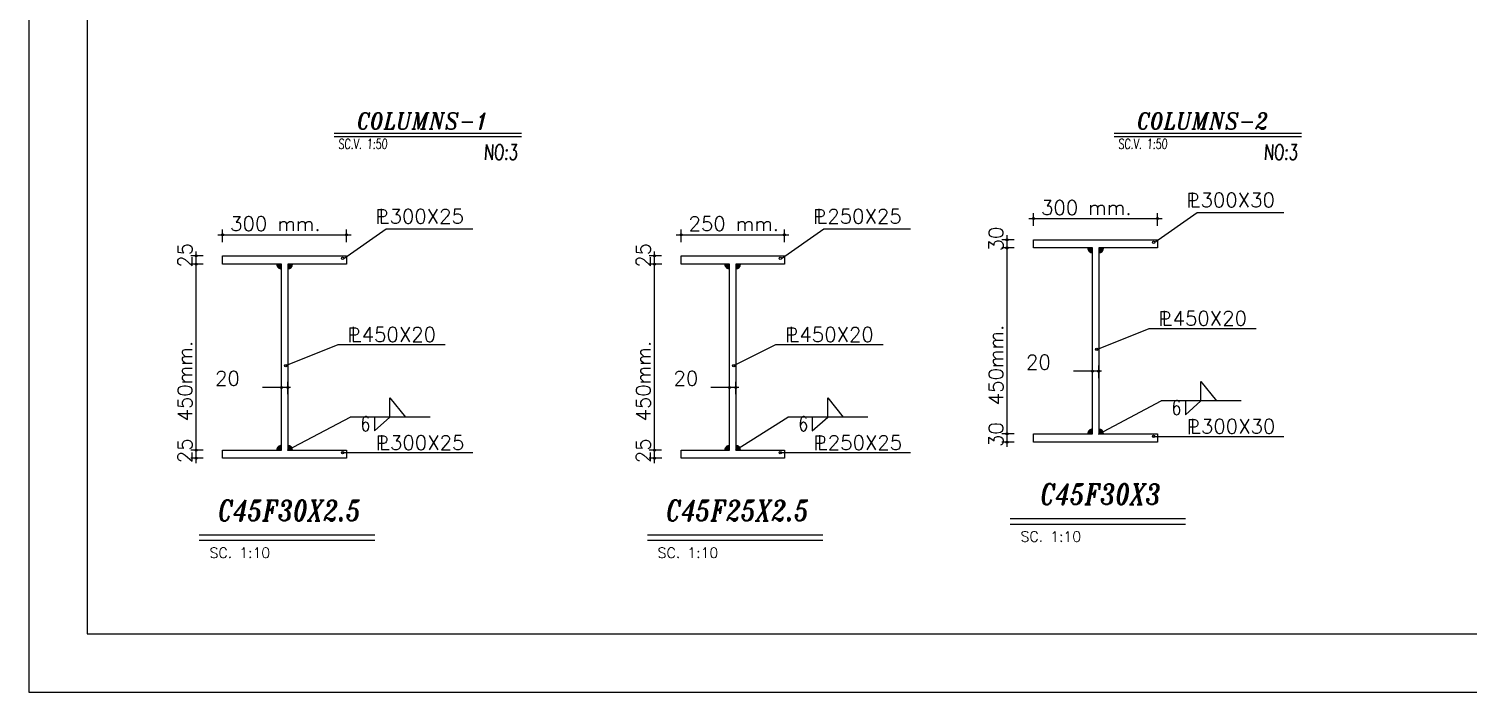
# Model space of a CAD drawing. Header units: inches. Extents: x 1387 to 2676, y -3554 to -2136.
# Drawn here: x 2520.25 to 2555.09, y -2360.71 to -2344.64 of the extents above; entities that cross this region are included whole.
import ezdxf
from ezdxf.enums import TextEntityAlignment as Align

# ---------------------------------------------------------------- set-up
doc = ezdxf.new("R2010")
doc.units = ezdxf.units.IN
doc.header["$MEASUREMENT"] = 0
doc.linetypes.add('HIDDEN', pattern=[0.375, 0.25, -0.125])
for name, color, linetype in [('1', 1, 'Continuous'), ('1R', 1, 'Continuous'), ('3', 3, 'HIDDEN'), ('3G', 3, 'Continuous'), ('4C', 4, 'Continuous'), ('6M', 6, 'Continuous'), ('7', 7, 'Continuous'), ('Layer4', 118, 'Continuous')]:
    doc.layers.add(name, color=color, linetype=linetype)
doc.styles.add('ITALICT', font='italict')
doc.styles.add('ROMANS', font='ROMANS')

msp = doc.modelspace()

# ---------------------------------------------------------------- hatches: boundary and pattern name
for points in [[(2545.9997194, -2349.94892889), (2545.8849571, -2349.94892889, 0.4144144444), (2545.9997194, -2350.06376991)], [(2546.1497194, -2349.94892889), (2546.26448169, -2349.94892889, -0.4144144444), (2546.1497194, -2350.06376991)], [(2526.36966491, -2350.34166325), (2526.25490262, -2350.34166325, 0.4144144444), (2526.36966491, -2350.45650427)], [(2526.51966491, -2350.34166325), (2526.63442721, -2350.34166325, -0.4144144444), (2526.51966491, -2350.45650427)], [(2537.21600277, -2350.34166325), (2537.10124047, -2350.34166325, 0.4144144444), (2537.21600277, -2350.45650427)], [(2537.36600277, -2350.34166325), (2537.48076506, -2350.34166325, -0.4144144444), (2537.36600277, -2350.45650427)], [(2545.9997194, -2354.44932392), (2545.8849571, -2354.44932392, -0.4144144444), (2545.9997194, -2354.33448289)], [(2546.1497194, -2354.44932392), (2546.26448169, -2354.44932392, 0.4144144444), (2546.1497194, -2354.33448289)], [(2526.36966491, -2354.84205827), (2526.25490262, -2354.84205827, -0.4144144444), (2526.36966491, -2354.72721725)], [(2526.51966491, -2354.84205827), (2526.63442721, -2354.84205827, 0.4144144444), (2526.51966491, -2354.72721725)], [(2537.21600277, -2354.84205827), (2537.10124047, -2354.84205827, -0.4144144444), (2537.21600277, -2354.72721725)], [(2537.36600277, -2354.84205827), (2537.48076506, -2354.84205827, 0.4144144444), (2537.36600277, -2354.72721725)]]:
    msp.add_hatch(color=1).paths.add_polyline_path(points)

# ---------------------------------------------------------------- linework, layer by layer
at = {"layer": '1'}
msp.add_lwpolyline([(2578.30094543, -2359.28969763), (2578.30094543, -2278.02134746), (2521.6679488, -2278.02134746), (2521.6679488, -2359.28969763)], close=True, dxfattribs=at)
at = {"layer": '1R'}
for p, q in [((2544.45932033, -2349.23794228), (2547.68604198, -2349.23794228)), ((2544.5747194, -2349.41318986), (2544.5747194, -2349.10951598)), ((2547.50654191, -2349.80952168), (2548.52977296, -2349.09313647)), ((2547.5747194, -2349.41190556), (2547.5747194, -2349.10823168)), ((2548.52977296, -2349.09313647), (2550.62952241, -2349.09313647)), ((2524.82926585, -2349.63067664), (2528.0559875, -2349.63067664)), ((2524.94466491, -2349.80592422), (2524.94466491, -2349.50225034)), ((2527.87648743, -2350.20225604), (2528.89971848, -2349.48587083)), ((2527.94466491, -2349.80463991), (2527.94466491, -2349.50096603)), ((2528.89971848, -2349.48587083), (2530.99946793, -2349.48587083)), ((2535.9256037, -2349.63067664), (2538.65232536, -2349.63067664)), ((2536.04100277, -2349.80592422), (2536.04100277, -2349.50225034)), ((2538.47282528, -2350.20225604), (2539.49605633, -2349.48587083)), ((2538.54100277, -2349.80463991), (2538.54100277, -2349.50096603)), ((2539.49605633, -2349.48587083), (2541.59580578, -2349.48587083)), ((2544.10499246, -2349.74892889), (2543.80131858, -2349.74892889)), ((2543.93102918, -2354.76457533), (2543.93102918, -2349.6376063)), ((2524.3009747, -2355.15730969), (2524.3009747, -2350.03034066)), ((2535.39731255, -2355.15730969), (2535.39731255, -2350.03034066)), ((2544.10627676, -2349.94892889), (2543.80260288, -2349.94892889)), ((2524.47493797, -2350.14166325), (2524.17126409, -2350.14166325)), ((2524.47622228, -2350.34166325), (2524.1725484, -2350.34166325)), ((2535.57127583, -2350.14166325), (2535.26760195, -2350.14166325)), ((2535.57256014, -2350.34166325), (2535.26888626, -2350.34166325)), ((2546.10197852, -2352.40538256), (2547.37205968, -2351.89505504)), ((2547.37205968, -2351.89505504), (2549.96264526, -2351.89505504)), ((2526.47192404, -2352.79811692), (2527.74200519, -2352.2877894)), ((2527.74200519, -2352.2877894), (2530.33259077, -2352.2877894)), ((2537.31826189, -2352.79811692), (2538.33834305, -2352.2877894)), ((2538.33834305, -2352.2877894), (2540.92892863, -2352.2877894)), ((2545.9997194, -2353.09844103), (2545.9997194, -2352.79476715)), ((2546.1497194, -2353.09715673), (2546.1497194, -2352.79348285)), ((2526.36966491, -2353.49117539), (2526.36966491, -2353.18750151)), ((2526.51966491, -2353.48989109), (2526.51966491, -2353.18621721)), ((2537.21600277, -2353.49117539), (2537.21600277, -2353.18750151)), ((2537.36600277, -2353.48989109), (2537.36600277, -2353.18621721)), ((2546.2208915, -2352.93436922), (2545.54283688, -2352.93436922)), ((2526.59083702, -2353.32710358), (2525.9127824, -2353.32710358)), ((2537.43717488, -2353.32710358), (2536.75912025, -2353.32710358)), ((2546.14520287, -2354.45383718), (2547.66171091, -2353.65290953)), ((2549.59899562, -2353.65290953), (2547.66171091, -2353.65290953)), ((2526.51514838, -2354.84657153), (2528.03165643, -2354.04564388)), ((2529.96894114, -2354.04564388), (2528.03165643, -2354.04564388)), ((2537.36148624, -2354.84657153), (2538.62799428, -2354.04564388)), ((2540.565279, -2354.04564388), (2538.62799428, -2354.04564388)), ((2544.10499246, -2354.44932392), (2543.80131858, -2354.44932392)), ((2547.47745049, -2354.51220596), (2550.62952241, -2354.51220596)), ((2524.47493797, -2354.84205827), (2524.17126409, -2354.84205827)), ((2527.84739601, -2354.90494032), (2530.99946793, -2354.90494032)), ((2535.57127583, -2354.84205827), (2535.26760195, -2354.84205827)), ((2538.44373387, -2354.90494032), (2541.59580578, -2354.90494032)), ((2544.10627676, -2354.64892889), (2543.80260288, -2354.64892889)), ((2524.47622228, -2355.04166325), (2524.1725484, -2355.04166325)), ((2535.57256014, -2355.04166325), (2535.26888626, -2355.04166325))]:
    msp.add_line(p, q, dxfattribs=at)
at = {"layer": '3G'}
for p, q in [((2527.64483467, -2347.24716056), (2532.18167994, -2347.24716056)), ((2546.52506447, -2347.24716056), (2551.06190973, -2347.24716056)), ((2548.62370795, -2353.18302258), (2548.99841047, -2353.65378185)), ((2548.62370795, -2353.65378185), (2548.62370795, -2353.18302258)), ((2528.99365346, -2353.57575694), (2529.36835598, -2354.04651621)), ((2528.99365346, -2354.04651621), (2528.99365346, -2353.57575694)), ((2539.58999132, -2353.57575694), (2539.96469384, -2354.04651621)), ((2539.58999132, -2354.04651621), (2539.58999132, -2353.57575694)), ((2548.24998112, -2353.6520372), (2548.24998112, -2353.98704239)), ((2548.24998112, -2353.98704239), (2548.62468364, -2353.6520372)), ((2528.61992664, -2354.04477155), (2528.61992664, -2354.37977675)), ((2528.61992664, -2354.37977675), (2528.99462916, -2354.04477155)), ((2539.21626449, -2354.04477155), (2539.21626449, -2354.37977675)), ((2539.21626449, -2354.37977675), (2539.59096702, -2354.04477155)), ((2544.01029339, -2356.49925771), (2548.25489469, -2356.49925771)), ((2544.01029339, -2356.6336711), (2548.25489469, -2356.6336711)), ((2524.38023891, -2356.89199207), (2528.6248402, -2356.89199207)), ((2524.38023891, -2357.02640546), (2528.6248402, -2357.02640546)), ((2535.22657677, -2356.89199207), (2539.47117806, -2356.89199207)), ((2535.22657677, -2357.02640546), (2539.47117806, -2357.02640546))]:
    msp.add_line(p, q, dxfattribs=at)
for points in [[(2544.5747194, -2354.64892889), (2544.5747194, -2354.44892889), (2545.9997194, -2354.44892889), (2545.9997194, -2349.94892889), (2544.5747194, -2349.94892889), (2544.5747194, -2349.74892889), (2547.5747194, -2349.74892889), (2547.5747194, -2349.94892889), (2546.1497194, -2349.94892889), (2546.1497194, -2354.44892889), (2547.5747194, -2354.44892889), (2547.5747194, -2354.64892889)], [(2524.94466491, -2355.04166325), (2524.94466491, -2354.84166325), (2526.36966491, -2354.84166325), (2526.36966491, -2350.34166325), (2524.94466491, -2350.34166325), (2524.94466491, -2350.14166325), (2527.94466491, -2350.14166325), (2527.94466491, -2350.34166325), (2526.51966491, -2350.34166325), (2526.51966491, -2354.84166325), (2527.94466491, -2354.84166325), (2527.94466491, -2355.04166325)], [(2536.04100277, -2355.04166325), (2536.04100277, -2354.84166325), (2537.21600277, -2354.84166325), (2537.21600277, -2350.34166325), (2536.04100277, -2350.34166325), (2536.04100277, -2350.14166325), (2538.54100277, -2350.14166325), (2538.54100277, -2350.34166325), (2537.36600277, -2350.34166325), (2537.36600277, -2354.84166325), (2538.54100277, -2354.84166325), (2538.54100277, -2355.04166325)]]:
    msp.add_lwpolyline(points, close=True, dxfattribs=at)
for centre, start, end in [((2545.9997194, -2349.94900759), 180.157926883, 270.157926883), ((2546.1497194, -2349.94900759), 269.842073117, 359.842073117), ((2546.1497194, -2349.94900759), 269.842073117, 359.842073117), ((2526.36966491, -2350.34174195), 180.157926883, 270.157926883), ((2526.51966491, -2350.34174195), 269.842073117, 359.842073117), ((2526.51966491, -2350.34174195), 269.842073117, 359.842073117), ((2537.21600277, -2350.34174195), 180.157926883, 270.157926883), ((2537.36600277, -2350.34174195), 269.842073117, 359.842073117), ((2537.36600277, -2350.34174195), 269.842073117, 359.842073117), ((2545.9997194, -2354.44924521), 89.842073117, 179.842073117), ((2545.9997194, -2354.44924521), 89.842073117, 179.842073117), ((2546.1497194, -2354.44924521), 0.157926883, 90.157926883), ((2546.1497194, -2354.44924521), 0.157926883, 90.157926883), ((2546.1497194, -2354.44924521), 0.157926883, 90.157926883), ((2526.36966491, -2354.84197957), 89.842073117, 179.842073117), ((2526.36966491, -2354.84197957), 89.842073117, 179.842073117), ((2526.51966491, -2354.84197957), 0.157926883, 90.157926883), ((2526.51966491, -2354.84197957), 0.157926883, 90.157926883), ((2526.51966491, -2354.84197957), 0.157926883, 90.157926883), ((2537.21600277, -2354.84197957), 89.842073117, 179.842073117), ((2537.21600277, -2354.84197957), 89.842073117, 179.842073117), ((2537.36600277, -2354.84197957), 0.157926883, 90.157926883), ((2537.36600277, -2354.84197957), 0.157926883, 90.157926883), ((2537.36600277, -2354.84197957), 0.157926883, 90.157926883)]:
    msp.add_arc(centre, 0.11476232, start, end, dxfattribs=at)
at = {"layer": '6M', "color": 4}
for p, q in [((2527.64483467, -2347.171877), (2532.17526946, -2347.171877)), ((2546.52506447, -2347.171877), (2551.05549925, -2347.171877))]:
    msp.add_line(p, q, dxfattribs=at)
at = {"layer": '7'}
for centre, radius in [((2544.5747194, -2349.23794228), 0.02443679), ((2547.5747194, -2349.23794228), 0.02443679), ((2524.94466491, -2349.63067664), 0.02443679), ((2527.94466491, -2349.63067664), 0.02443679), ((2536.04100277, -2349.63067664), 0.02443679), ((2538.54100277, -2349.63067664), 0.02443679), ((2543.93102918, -2349.74892889), 0.02443679), ((2543.93102918, -2349.94892889), 0.02443679), ((2547.47745049, -2349.80952168), 0.02909142), ((2524.3009747, -2350.14166325), 0.02443679), ((2524.3009747, -2350.34166325), 0.02443679), ((2527.84739601, -2350.20225604), 0.02909142), ((2535.39731255, -2350.14166325), 0.02443679), ((2535.39731255, -2350.34166325), 0.02443679), ((2538.44373387, -2350.20225604), 0.02909142), ((2546.10197852, -2352.40538256), 0.02909142), ((2526.47192404, -2352.79811692), 0.02909142), ((2537.31826189, -2352.79811692), 0.02909142), ((2545.9997194, -2352.93436922), 0.02443679), ((2546.1497194, -2352.93436922), 0.02443679), ((2526.36966491, -2353.32710358), 0.02443679), ((2526.51966491, -2353.32710358), 0.02443679), ((2537.21600277, -2353.32710358), 0.02443679), ((2537.36600277, -2353.32710358), 0.02443679), ((2543.93102918, -2354.44932392), 0.02443679), ((2543.93102918, -2354.64892889), 0.02443679), ((2547.47745049, -2354.51220596), 0.02909142), ((2524.3009747, -2354.84205827), 0.02443679), ((2527.84739601, -2354.90494032), 0.02909142), ((2535.39731255, -2354.84205827), 0.02443679), ((2538.44373387, -2354.90494032), 0.02909142), ((2524.3009747, -2355.04166325), 0.02443679), ((2535.39731255, -2355.04166325), 0.02443679)]:
    msp.add_circle(centre, radius, dxfattribs=at)
at = {"layer": 'Layer4'}
msp.add_lwpolyline([(2520.25212388, -2276.60552254), (2520.25212388, -2360.70552254), (2579.71677035, -2360.70552254), (2579.71677035, -2276.60552254)], close=True, dxfattribs=at)

# ---------------------------------------------------------------- texts
at = {"layer": '3', "style": 'ROMANS', "oblique": 3, "width": 0.7}
for s, height, p in [('SC.V. 1:50', 0.24, (2527.74479967, -2347.54755474)), ('SC.V. 1:50', 0.24, (2546.62502946, -2347.54755474)), ('NO:3', 0.3696, (2531.26511377, -2347.81197163)), ('NO:3', 0.3696, (2550.14534356, -2347.81197163))]:
    msp.add_text(s, height=height, dxfattribs=at).set_placement(p)
at = {"layer": '3G', "style": 'ROMANS'}
for s, height, p in [('P', 0.35, (2548.26940838, -2348.97220017)), ('L', 0.35, (2548.35204733, -2348.95446523)), ('300X30', 0.35, (2548.61497666, -2348.96237208)), ('P', 0.35, (2528.6393539, -2349.36493452)), ('L', 0.35, (2528.72199285, -2349.34719959)), ('300X25', 0.35, (2528.98492217, -2349.35510643)), ('P', 0.35, (2539.23569175, -2349.36493452)), ('L', 0.35, (2539.31833071, -2349.34719959)), ('250X25', 0.35, (2539.58126003, -2349.35510643)), ('300 mm.', 0.35, (2544.75486123, -2349.14456692)), ('300 mm.', 0.35, (2525.12480674, -2349.53730127)), ('250 mm.', 0.35, (2536.2211446, -2349.53730127)), ('P', 0.35, (2547.59350745, -2351.83650964)), ('L', 0.35, (2547.6761464, -2351.8187747)), ('450X20', 0.35, (2547.93907572, -2351.82668155)), ('P', 0.35, (2527.96345296, -2352.229244)), ('L', 0.35, (2528.04609191, -2352.21150906)), ('450X20', 0.35, (2528.30902124, -2352.21941591)), ('P', 0.35, (2538.55979082, -2352.229244)), ('L', 0.35, (2538.64242977, -2352.21150906)), ('450X20', 0.35, (2538.9053591, -2352.21941591)), ('20', 0.35, (2544.39092886, -2352.88860944)), ('20', 0.35, (2524.76087437, -2353.2813438)), ('20', 0.35, (2535.85721223, -2353.2813438)), ('P', 0.35, (2548.27975204, -2354.45366056)), ('L', 0.35, (2548.36239099, -2354.43592562)), ('300X30', 0.35, (2548.62532032, -2354.44383247)), ('P', 0.35, (2528.64969755, -2354.84639492)), ('L', 0.35, (2528.73233651, -2354.82865998)), ('300X25', 0.35, (2528.99526583, -2354.83656683)), ('P', 0.35, (2539.24603541, -2354.84639492)), ('L', 0.35, (2539.32867436, -2354.82865998)), ('250X25', 0.35, (2539.59160369, -2354.83656683)), ('SC. 1:10', 0.249999993, (2544.25760351, -2357.06129248)), ('SC. 1:10', 0.249999993, (2524.62754902, -2357.45402684)), ('SC. 1:10', 0.249999993, (2535.47388688, -2357.45402684))]:
    msp.add_text(s, height=height, dxfattribs=at).set_placement(p)
for s, p in [('30', (2543.83765382, -2350.03282843)), ('25', (2524.20759933, -2350.42556278)), ('25', (2535.30393719, -2350.42556278)), ('450mm.', (2543.83765382, -2353.75583253)), ('450mm.', (2524.20759933, -2354.14856689)), ('450mm.', (2535.30393719, -2354.14856689)), ('30', (2543.83765382, -2354.76647656)), ('25', (2524.20759933, -2355.15921092)), ('25', (2535.30393719, -2355.15921092))]:
    msp.add_text(s, height=0.35, rotation=90, dxfattribs=at).set_placement(p)
at = {"layer": '3G', "style": 'ROMANS', "width": 0.8}
for p in [(2547.91135482, -2353.98815017), (2528.28130034, -2354.38088453), (2538.87763819, -2354.38088453)]:
    msp.add_text('6', height=0.35, dxfattribs=at).set_placement(p)
at = {"layer": '4C', "style": 'ITALICT', "width": 0.88}
for s, p in [('COLUMNS-1', (2528.19583474, -2347.07407556)), ('COLUMNS-2', (2547.07606453, -2347.07407556))]:
    msp.add_text(s, height=0.4, dxfattribs=at).set_placement(p)
at = {"layer": '4C', "style": 'ITALICT', "width": 0.8}
for s, p in [('C45F30X3', (2546.19318847, -2355.91191834)), ('C45F30X2.5', (2526.56313398, -2356.3046527)), ('C45F25X2.5', (2537.40947184, -2356.3046527))]:
    msp.add_text(s, height=0.5, dxfattribs=at).set_placement(p, align=Align.MIDDLE)

doc.saveas('drawing.dxf')
